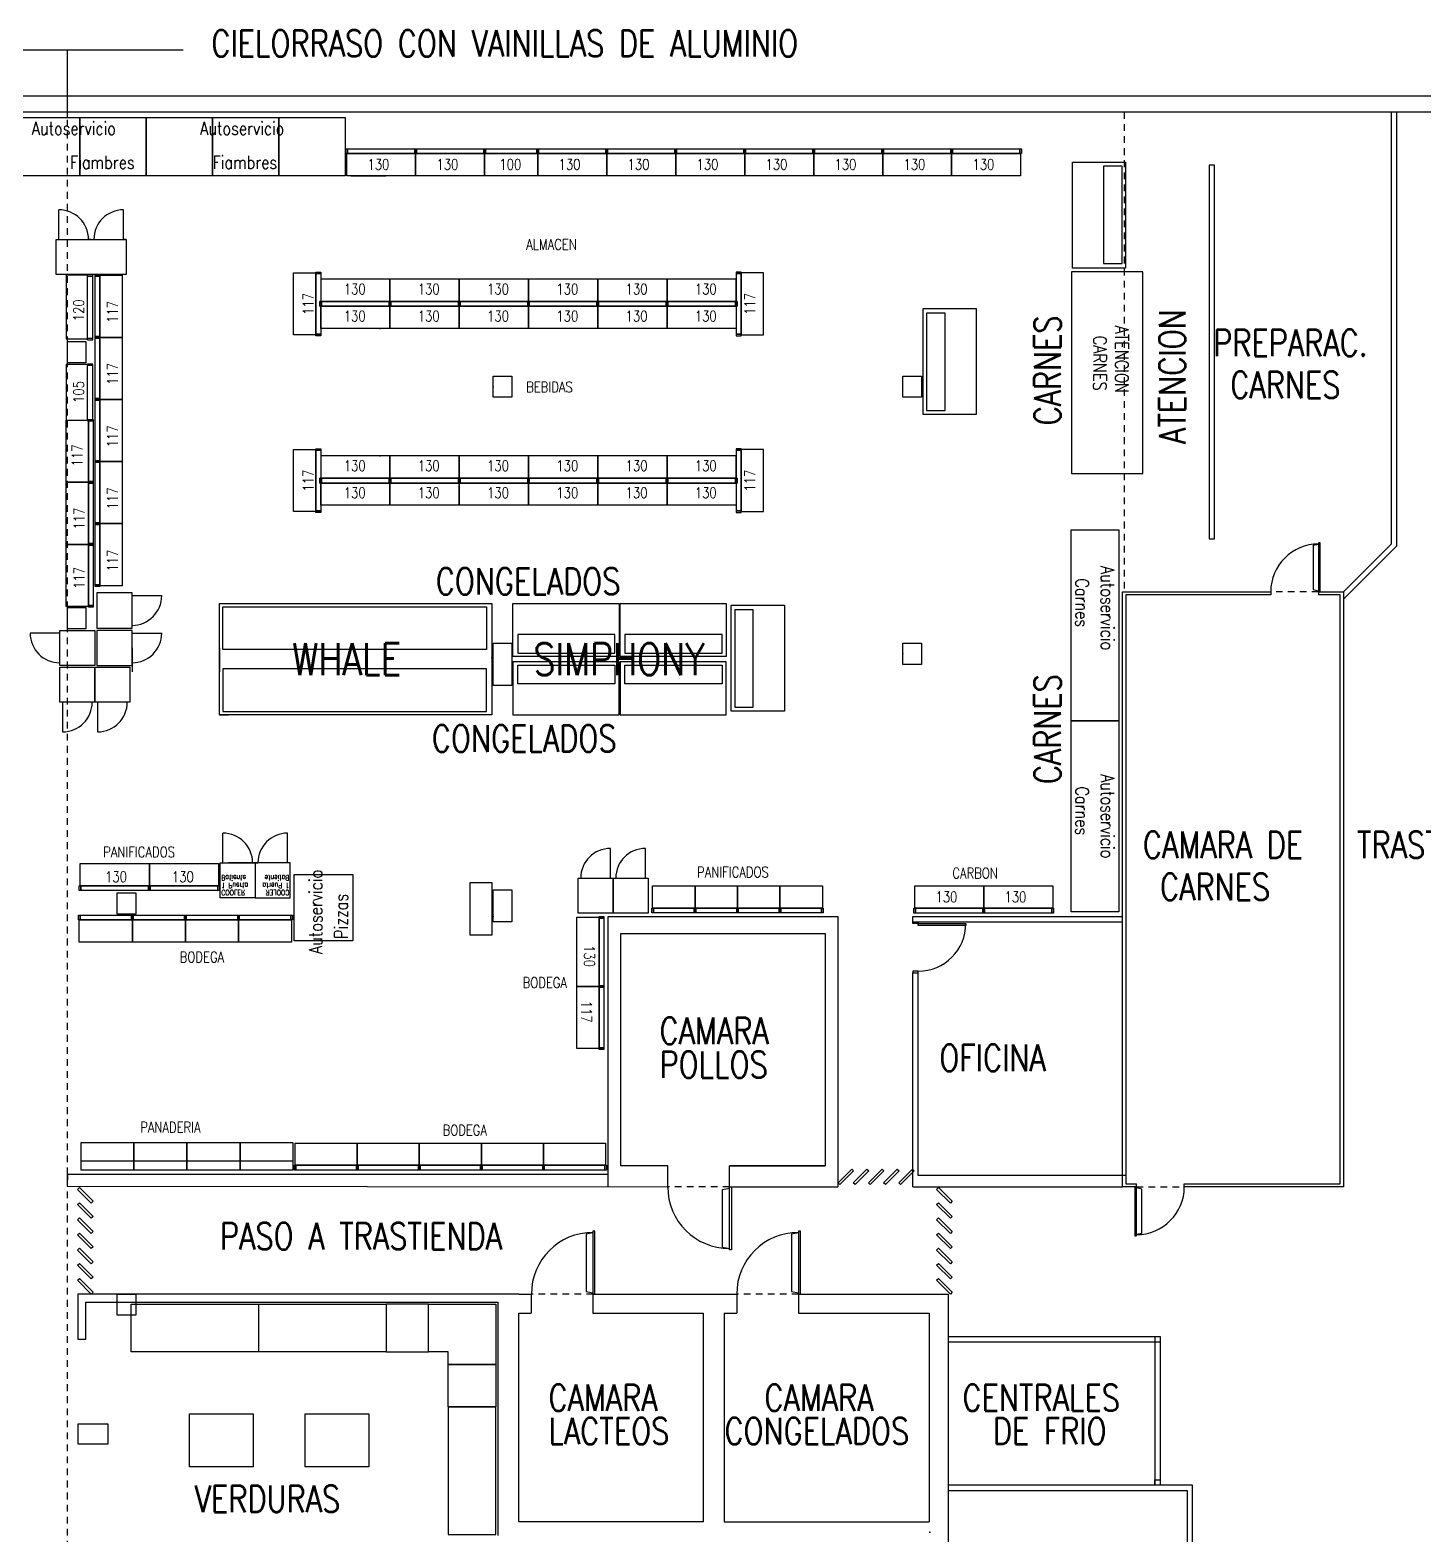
# Model space of a CAD drawing. Header units: millimetres. Extents: x -434 to 213, y 66 to 172.
# Drawn here: x 156.28 to 182.54, y 143.76 to 172.12 of the extents above; entities that cross this region are included whole.
import ezdxf

# ---------------------------------------------------------------- set-up
doc = ezdxf.new("R2010")
doc.units = ezdxf.units.MM
doc.linetypes.add('HIDDEN', pattern=[9.525, 6.35, -3.175])
doc.linetypes.add('HIDDEN2', pattern=[0.1875, 0.125, -0.0625])
doc.layers.add('0_CAMARAS', color=4, linetype='Continuous')
doc.layers.add('E_EXHIBIDORAS', color=1, linetype='Continuous')
doc.styles.add('COTAS', font='ROMANS.shx', dxfattribs={"width": 0.8})
doc.styles.add('ROMANS', font='ROMANS.SHX', dxfattribs={"width": 0.8, "height": 0.2})
doc.styles.add('ROMANS20', font='romans.shx', dxfattribs={"width": 0.9, "height": 2})

msp = doc.modelspace()

# ---------------------------------------------------------------- linework, layer by layer
at = {"color": 8}
for p, q in [((153.049, 171.754), (159.162, 171.754)), ((156.981, 170.477), (156.981, 171.754)), ((191.089, 170.877), (140.669, 170.877)), ((190.789, 170.577), (140.969, 170.577)), ((155.965, 170.477), (157.215, 170.477)), ((157.215, 170.477), (157.215, 169.377)), ((157.215, 170.477), (158.465, 170.477)), ((157.215, 169.377), (157.215, 170.477)), ((158.465, 170.477), (158.465, 169.377)), ((158.465, 170.477), (159.715, 170.477)), ((158.465, 169.377), (158.465, 170.477)), ((159.715, 170.477), (159.715, 169.377)), ((159.715, 170.477), (160.965, 170.477)), ((159.715, 169.377), (159.715, 170.477)), ((160.965, 170.477), (160.965, 169.377)), ((160.965, 170.477), (162.215, 170.477)), ((160.965, 169.377), (160.965, 170.477)), ((162.215, 170.477), (162.215, 169.377)), ((181.924, 170.577), (181.924, 162.437)), ((182.024, 170.577), (182.024, 162.395)), ((175.92, 167.635), (175.92, 169.635)), ((175.92, 169.635), (176.92, 169.635)), ((176.92, 169.635), (176.92, 167.635)), ((157.215, 169.377), (155.965, 169.377)), ((158.465, 169.377), (157.215, 169.377)), ((159.715, 169.377), (158.465, 169.377)), ((160.965, 169.377), (159.715, 169.377)), ((162.215, 169.377), (160.965, 169.377)), ((162.321, 169.377), (162.983, 169.377)), ((176.855, 169.558), (176.507, 169.558)), ((176.507, 169.558), (176.507, 167.725)), ((176.855, 167.725), (176.855, 169.558)), ((178.594, 169.577), (178.494, 169.577)), ((178.494, 169.577), (178.494, 162.537)), ((178.594, 162.537), (178.594, 169.577)), ((156.819, 168.177), (156.819, 168.737)), ((158.039, 168.177), (158.039, 168.737)), ((156.769, 168.177), (158.089, 168.177)), ((156.769, 167.517), (156.769, 168.177)), ((156.769, 168.177), (156.819, 168.177)), ((157.429, 168.177), (157.379, 168.177)), ((157.429, 168.177), (157.479, 168.177)), ((158.089, 168.177), (158.039, 168.177)), ((158.089, 168.177), (158.089, 167.517)), ((176.92, 167.635), (175.92, 167.635)), ((176.507, 167.725), (176.855, 167.725)), ((158.089, 167.517), (156.769, 167.517)), ((157.359, 167.502), (156.959, 167.502)), ((156.959, 167.502), (156.959, 166.302)), ((157.359, 167.517), (157.459, 167.517)), ((157.359, 166.287), (157.359, 167.502)), ((157.359, 167.487), (157.459, 167.487)), ((157.459, 166.287), (157.459, 167.502)), ((163.059, 167.427), (162.983, 167.427)), ((177.247, 167.566), (175.9, 167.566)), ((175.9, 167.566), (175.9, 163.766)), ((177.247, 163.766), (177.247, 167.566)), ((173.106, 164.879), (173.106, 166.879)), ((173.106, 166.879), (174.106, 166.879)), ((173.17, 166.788), (173.17, 164.955)), ((173.518, 166.788), (173.17, 166.788)), ((173.518, 164.955), (173.518, 166.788)), ((174.106, 166.879), (174.106, 164.879)), ((162.878, 166.492), (162.859, 166.492)), ((156.959, 166.302), (157.359, 166.302)), ((156.981, 166.252), (157.331, 166.252)), ((156.981, 165.852), (156.981, 166.252)), ((157.331, 166.252), (157.331, 165.852)), ((157.359, 166.317), (157.459, 166.317)), ((157.359, 166.287), (157.459, 166.287)), ((157.359, 165.821), (156.959, 165.821)), ((156.959, 165.821), (156.959, 164.771)), ((157.331, 165.852), (156.981, 165.852)), ((157.359, 165.836), (157.459, 165.836)), ((157.359, 164.756), (157.359, 165.821)), ((157.359, 165.806), (157.459, 165.806)), ((157.459, 164.756), (157.459, 165.821)), ((165.005, 165.602), (165.355, 165.602)), ((165.005, 165.202), (165.005, 165.602)), ((165.355, 165.602), (165.355, 165.202)), ((172.724, 165.602), (173.074, 165.602)), ((172.724, 165.202), (172.724, 165.602)), ((173.074, 165.602), (173.074, 165.202)), ((165.355, 165.202), (165.005, 165.202)), ((173.074, 165.202), (172.724, 165.202)), ((156.959, 164.959), (156.959, 164.687)), ((174.106, 164.879), (173.106, 164.879)), ((173.17, 164.955), (173.518, 164.955)), ((156.959, 164.771), (157.359, 164.771)), ((157.359, 164.786), (157.459, 164.786)), ((157.359, 164.756), (157.459, 164.756)), ((162.878, 164.092), (162.859, 164.092)), ((175.9, 163.766), (177.247, 163.766)), ((162.859, 163.167), (162.833, 163.167)), ((175.894, 162.707), (176.794, 162.707)), ((175.894, 159.107), (175.894, 162.707)), ((176.794, 162.707), (176.794, 159.107)), ((178.494, 162.537), (178.594, 162.537)), ((180.455, 162.417), (180.555, 162.437)), ((180.455, 162.417), (180.455, 161.577)), ((181.924, 162.437), (181.024, 161.537)), ((182.024, 162.395), (181.024, 161.395)), ((158.198, 161.464), (158.758, 161.464)), ((176.864, 150.32), (176.864, 161.537)), ((176.864, 161.537), (179.655, 161.537)), ((179.655, 161.477), (176.924, 161.477)), ((176.924, 161.477), (176.924, 150.38)), ((179.655, 161.537), (179.655, 161.477)), ((180.455, 161.577), (180.555, 161.557)), ((180.555, 161.537), (181.024, 161.537)), ((180.555, 161.537), (180.555, 161.477)), ((180.964, 161.477), (180.555, 161.477)), ((180.964, 150.38), (180.964, 161.477)), ((181.024, 161.537), (181.024, 150.32)), ((156.981, 161.238), (157.331, 161.238)), ((156.981, 160.838), (156.981, 161.238)), ((157.331, 161.238), (157.331, 160.838)), ((159.848, 161.317), (164.978, 161.317)), ((159.848, 159.217), (159.848, 161.317)), ((159.848, 161.317), (164.978, 161.317)), ((159.848, 159.217), (159.848, 161.317)), ((159.909, 161.255), (164.875, 161.255)), ((159.909, 160.449), (159.909, 161.255)), ((164.875, 161.255), (164.875, 160.449)), ((164.978, 161.317), (164.978, 159.217)), ((164.978, 161.317), (164.978, 159.217)), ((165.375, 161.317), (167.375, 161.317)), ((165.375, 160.317), (165.375, 161.317)), ((167.375, 161.317), (167.375, 160.317)), ((167.397, 161.317), (169.397, 161.317)), ((167.397, 160.317), (167.397, 161.317)), ((169.397, 161.317), (169.397, 160.317)), ((169.491, 159.284), (169.491, 161.284)), ((169.491, 161.284), (170.491, 161.284)), ((169.555, 161.194), (169.555, 159.361)), ((169.903, 161.194), (169.555, 161.194)), ((169.903, 159.361), (169.903, 161.194)), ((170.491, 161.284), (170.491, 159.284)), ((157.331, 160.838), (156.981, 160.838)), ((156.839, 160.758), (156.279, 160.758)), ((158.198, 160.758), (158.758, 160.758)), ((165.005, 160.568), (165.355, 160.568)), ((165.005, 159.768), (165.005, 160.568)), ((165.355, 160.568), (165.355, 159.768)), ((167.298, 160.73), (165.466, 160.73)), ((165.466, 160.73), (165.466, 160.381)), ((167.298, 160.381), (167.298, 160.73)), ((169.32, 160.73), (167.487, 160.73)), ((167.487, 160.73), (167.487, 160.381)), ((169.32, 160.381), (169.32, 160.73)), ((172.724, 160.568), (173.074, 160.568)), ((172.724, 160.168), (172.724, 160.568)), ((173.074, 160.568), (173.074, 160.168)), ((158.198, 160.478), (158.198, 160.027)), ((159.848, 160.478), (159.848, 160.027)), ((164.875, 160.449), (159.909, 160.449)), ((167.375, 160.317), (165.375, 160.317)), ((165.466, 160.381), (167.298, 160.381)), ((169.397, 160.317), (167.397, 160.317)), ((167.487, 160.381), (169.32, 160.381)), ((164.875, 160.085), (159.909, 160.085)), ((159.909, 160.085), (159.909, 159.279)), ((164.875, 159.279), (164.875, 160.085)), ((167.375, 160.217), (165.375, 160.217)), ((165.375, 160.217), (165.375, 159.217)), ((165.466, 160.152), (167.298, 160.152)), ((165.466, 159.804), (165.466, 160.152)), ((167.298, 160.152), (167.298, 159.804)), ((167.375, 159.217), (167.375, 160.217)), ((169.397, 160.217), (167.397, 160.217)), ((167.397, 160.217), (167.397, 159.217)), ((167.487, 160.152), (169.32, 160.152)), ((167.487, 159.804), (167.487, 160.152)), ((169.32, 160.152), (169.32, 159.804)), ((169.397, 159.217), (169.397, 160.217)), ((173.074, 160.168), (172.724, 160.168)), ((165.355, 159.768), (165.005, 159.768)), ((167.298, 159.804), (165.466, 159.804)), ((169.32, 159.804), (167.487, 159.804)), ((156.889, 159.457), (156.889, 158.897)), ((157.549, 159.457), (157.549, 158.897)), ((164.978, 159.217), (159.848, 159.217)), ((159.848, 159.217), (160.019, 159.217)), ((164.978, 159.217), (159.848, 159.217)), ((159.909, 159.279), (164.875, 159.279)), ((165.375, 159.217), (167.375, 159.217)), ((167.397, 159.217), (169.397, 159.217)), ((170.491, 159.284), (169.491, 159.284)), ((169.555, 159.361), (169.903, 159.361)), ((176.794, 159.107), (175.894, 159.107)), ((175.894, 159.107), (176.794, 159.107)), ((175.894, 155.507), (175.894, 159.107)), ((176.794, 159.107), (176.794, 155.507)), ((159.911, 156.427), (159.911, 156.987)), ((161.131, 156.427), (161.131, 156.987)), ((167.213, 156.14), (167.213, 156.7)), ((167.873, 156.14), (167.873, 156.7)), ((159.861, 156.427), (159.911, 156.427)), ((161.156, 156.427), (160.019, 156.427)), ((160.521, 156.427), (160.471, 156.427)), ((160.521, 156.427), (160.571, 156.427)), ((161.181, 156.427), (161.131, 156.427)), ((161.256, 154.957), (161.256, 156.207)), ((161.256, 156.207), (162.356, 156.207)), ((162.356, 156.207), (162.356, 154.957)), ((164.573, 156.059), (164.981, 156.059)), ((164.573, 155.067), (164.573, 156.059)), ((164.981, 156.059), (164.981, 155.067)), ((157.919, 155.861), (158.269, 155.861)), ((157.919, 155.461), (157.919, 155.861)), ((158.269, 155.861), (158.269, 155.461)), ((165.005, 155.918), (165.355, 155.918)), ((165.005, 155.318), (165.005, 155.918)), ((165.355, 155.918), (165.355, 155.318)), ((158.269, 155.461), (157.919, 155.461)), ((176.794, 155.507), (175.894, 155.507)), ((165.355, 155.318), (165.005, 155.318)), ((167.169, 150.32), (167.169, 155.416)), ((167.169, 155.416), (171.501, 155.416)), ((171.501, 155.416), (171.501, 150.32)), ((172.911, 155.416), (176.864, 155.416)), ((172.911, 155.316), (172.911, 155.416)), ((172.911, 155.316), (176.864, 155.316)), ((162.356, 154.957), (161.256, 154.957)), ((164.981, 155.067), (164.573, 155.067)), ((167.409, 150.72), (167.409, 155.096)), ((167.409, 155.096), (171.261, 155.096)), ((171.261, 155.096), (171.261, 150.72)), ((172.911, 150.32), (172.911, 154.356)), ((172.911, 154.356), (173.011, 154.356)), ((173.011, 150.532), (173.011, 154.356)), ((158.233, 151.15), (157.233, 151.15)), ((157.233, 151.15), (157.233, 150.64)), ((158.233, 150.64), (158.233, 151.15)), ((159.233, 151.15), (158.233, 151.15)), ((158.233, 151.15), (158.233, 150.64)), ((159.233, 150.64), (159.233, 151.15)), ((160.233, 151.15), (159.233, 151.15)), ((159.233, 151.15), (159.233, 150.64)), ((160.233, 150.64), (160.233, 151.15)), ((161.233, 151.15), (160.233, 151.15)), ((160.233, 151.15), (160.233, 150.64)), ((161.233, 150.64), (161.233, 151.15)), ((156.981, 150.44), (156.981, 150.637)), ((157.233, 150.811), (158.233, 150.811)), ((157.233, 150.64), (158.233, 150.64)), ((158.233, 150.811), (159.233, 150.811)), ((158.233, 150.64), (159.233, 150.64)), ((159.233, 150.811), (160.233, 150.811)), ((159.233, 150.64), (160.233, 150.64)), ((160.233, 150.64), (161.233, 150.64)), ((160.243, 150.811), (161.243, 150.811)), ((168.293, 150.72), (167.409, 150.72)), ((168.293, 150.31), (168.293, 150.72)), ((171.261, 150.72), (169.454, 150.72)), ((169.454, 150.72), (171.261, 150.72)), ((169.454, 150.31), (169.454, 150.72)), ((171.504, 150.398), (171.762, 150.656)), ((171.796, 150.621), (171.538, 150.363)), ((171.762, 150.656), (171.796, 150.621)), ((171.789, 150.398), (172.047, 150.656)), ((172.082, 150.621), (171.824, 150.363)), ((172.047, 150.656), (172.082, 150.621)), ((172.074, 150.398), (172.333, 150.656)), ((172.367, 150.621), (172.109, 150.363)), ((172.333, 150.656), (172.367, 150.621)), ((172.36, 150.398), (172.618, 150.656)), ((172.653, 150.621), (172.394, 150.363)), ((172.618, 150.656), (172.653, 150.621)), ((172.645, 150.398), (172.904, 150.656)), ((172.938, 150.621), (172.68, 150.363)), ((172.904, 150.656), (172.938, 150.621)), ((156.981, 150.56), (156.979, 150.336)), ((156.979, 150.336), (168.293, 150.32)), ((156.981, 150.56), (167.169, 150.56)), ((171.538, 150.363), (171.504, 150.398)), ((171.824, 150.363), (171.789, 150.398)), ((172.109, 150.363), (172.074, 150.398)), ((172.394, 150.363), (172.36, 150.398)), ((172.68, 150.363), (172.645, 150.398)), ((176.911, 150.532), (173.011, 150.532)), ((176.924, 150.38), (177.125, 150.38)), ((177.125, 150.32), (177.125, 150.38)), ((178.027, 150.38), (180.964, 150.38)), ((178.027, 150.32), (178.027, 150.38)), ((157.171, 150.272), (157.206, 150.306)), ((157.43, 150.013), (157.171, 150.272)), ((157.206, 150.306), (157.464, 150.048)), ((157.464, 150.048), (157.43, 150.013)), ((169.325, 150.268), (169.454, 150.294)), ((169.325, 149.184), (169.325, 150.268)), ((169.454, 150.32), (171.501, 150.32)), ((172.911, 150.32), (176.864, 150.32)), ((173.36, 150.272), (173.394, 150.306)), ((173.618, 150.013), (173.36, 150.272)), ((173.394, 150.306), (173.653, 150.048)), ((173.653, 150.048), (173.618, 150.013)), ((177.127, 150.32), (176.864, 150.32)), ((177.227, 150.28), (177.127, 150.3)), ((177.227, 149.44), (177.227, 150.28)), ((181.024, 150.32), (178.027, 150.32)), ((157.171, 149.986), (157.206, 150.021)), ((157.43, 149.728), (157.171, 149.986)), ((157.206, 150.021), (157.464, 149.763)), ((157.464, 149.763), (157.43, 149.728)), ((173.36, 149.986), (173.394, 150.021)), ((173.618, 149.728), (173.36, 149.986)), ((173.394, 150.021), (173.653, 149.763)), ((173.653, 149.763), (173.618, 149.728)), ((157.171, 149.701), (157.206, 149.735)), ((157.43, 149.443), (157.171, 149.701)), ((157.206, 149.735), (157.464, 149.477)), ((157.464, 149.477), (157.43, 149.443)), ((173.36, 149.701), (173.394, 149.735)), ((173.618, 149.443), (173.36, 149.701)), ((173.394, 149.735), (173.653, 149.477)), ((173.653, 149.477), (173.618, 149.443)), ((157.171, 149.415), (157.206, 149.45)), ((157.43, 149.157), (157.171, 149.415)), ((157.206, 149.45), (157.464, 149.192)), ((157.464, 149.192), (157.43, 149.157)), ((166.754, 149.435), (166.884, 149.461)), ((166.754, 149.435), (166.754, 148.351)), ((170.624, 149.435), (170.754, 149.461)), ((170.624, 149.435), (170.624, 148.351)), ((173.36, 149.415), (173.394, 149.45)), ((173.618, 149.157), (173.36, 149.415)), ((173.394, 149.45), (173.653, 149.192)), ((173.653, 149.192), (173.618, 149.157)), ((177.227, 149.44), (177.127, 149.42)), ((157.171, 149.13), (157.206, 149.165)), ((157.43, 148.872), (157.171, 149.13)), ((157.206, 149.165), (157.464, 148.906)), ((157.464, 148.906), (157.43, 148.872)), ((169.325, 149.184), (169.454, 149.158)), ((173.36, 149.13), (173.394, 149.165)), ((173.618, 148.872), (173.36, 149.13)), ((173.394, 149.165), (173.653, 148.906)), ((173.653, 148.906), (173.618, 148.872)), ((157.171, 148.845), (157.206, 148.879)), ((157.43, 148.586), (157.171, 148.845)), ((157.206, 148.879), (157.464, 148.621)), ((157.464, 148.621), (157.43, 148.586)), ((173.36, 148.845), (173.394, 148.879)), ((173.618, 148.586), (173.36, 148.845)), ((173.394, 148.879), (173.653, 148.621)), ((173.653, 148.621), (173.618, 148.586)), ((157.171, 148.559), (157.206, 148.594)), ((157.43, 148.301), (157.171, 148.559)), ((157.206, 148.594), (157.464, 148.335)), ((166.754, 148.351), (166.884, 148.325)), ((170.624, 148.351), (170.754, 148.325)), ((173.36, 148.559), (173.394, 148.594)), ((173.618, 148.301), (173.36, 148.559)), ((173.394, 148.594), (173.653, 148.335)), ((165.489, 148.3), (157.179, 148.3)), ((157.179, 148.3), (157.179, 147.45)), ((157.329, 147.45), (157.329, 148.15)), ((157.329, 148.15), (165.089, 148.15)), ((157.464, 148.335), (157.43, 148.301)), ((157.919, 148.3), (158.269, 148.3)), ((157.919, 147.9), (157.919, 148.3)), ((158.183, 148.11), (160.583, 148.11)), ((158.183, 147.21), (158.183, 148.11)), ((158.269, 148.3), (158.269, 147.9)), ((160.583, 148.11), (160.583, 147.21)), ((160.587, 148.11), (162.987, 148.11)), ((160.587, 147.21), (160.587, 148.11)), ((163.783, 148.11), (162.987, 148.11)), ((162.987, 148.11), (162.987, 147.21)), ((162.987, 148.11), (162.987, 147.21)), ((163.783, 147.21), (163.783, 148.11)), ((163.783, 147.21), (163.783, 148.11)), ((163.783, 148.11), (165.053, 148.11)), ((165.053, 148.11), (165.053, 146.97)), ((165.089, 148.15), (165.089, 143.752)), ((165.489, 148.3), (165.722, 148.3)), ((165.722, 148.3), (165.722, 147.94)), ((166.884, 148.3), (169.592, 148.3)), ((166.884, 148.3), (166.884, 147.94)), ((169.592, 148.3), (169.592, 147.94)), ((170.754, 148.3), (173.579, 148.3)), ((170.754, 148.3), (170.754, 147.94)), ((173.579, 148.3), (173.579, 136.25)), ((173.653, 148.335), (173.618, 148.301)), ((158.269, 147.9), (157.919, 147.9)), ((165.489, 144.01), (165.489, 147.94)), ((165.489, 147.94), (165.722, 147.94)), ((166.884, 147.94), (168.959, 147.94)), ((168.959, 147.94), (168.959, 144.01)), ((169.359, 147.94), (169.359, 144.01)), ((169.359, 147.94), (169.592, 147.94)), ((170.754, 147.94), (173.219, 147.94)), ((173.219, 147.94), (173.219, 144.01)), ((173.579, 147.502), (177.571, 147.502)), ((177.471, 147.502), (177.471, 144.7)), ((177.571, 147.502), (177.571, 144.7)), ((157.179, 147.45), (157.329, 147.45)), ((160.583, 147.21), (158.183, 147.21)), ((162.987, 147.21), (160.587, 147.21)), ((162.987, 147.21), (163.783, 147.21)), ((164.153, 147.21), (163.783, 147.21)), ((164.153, 146.97), (164.153, 147.21)), ((173.579, 147.402), (177.571, 147.402)), ((165.053, 146.97), (164.153, 146.97)), ((164.153, 146.174), (164.153, 146.97)), ((164.153, 146.97), (165.053, 146.97)), ((165.053, 146.97), (165.053, 146.174)), ((165.053, 146.174), (164.153, 146.174)), ((165.053, 146.17), (164.153, 146.17)), ((164.153, 146.17), (164.153, 143.77)), ((165.053, 143.77), (165.053, 146.17)), ((157.749, 145.85), (157.179, 145.85)), ((157.179, 145.85), (157.179, 145.48)), ((157.749, 145.48), (157.749, 145.85)), ((159.282, 146.045), (160.482, 146.045)), ((159.282, 145.045), (159.282, 146.045)), ((160.482, 146.045), (160.482, 145.045)), ((161.463, 146.045), (162.663, 146.045)), ((161.463, 145.045), (161.463, 146.045)), ((162.663, 146.045), (162.663, 145.045)), ((157.179, 145.48), (157.749, 145.48)), ((160.482, 145.045), (159.282, 145.045)), ((162.663, 145.045), (161.463, 145.045)), ((168.959, 144.01), (165.489, 144.01)), ((169.359, 144.01), (173.219, 144.01)), ((164.153, 143.77), (165.053, 143.77))]:
    msp.add_line(p, q, dxfattribs=at)
at = {"color": 8, "linetype": 'HIDDEN', "ltscale": 0.02}
for p, q in [((156.981, 139.89), (156.981, 170.622)), ((176.894, 170.577), (176.894, 161.537))]:
    msp.add_line(p, q, dxfattribs=at)
at = {"color": 8, "linetype": 'HIDDEN2'}
for p, q in [((180.555, 161.537), (179.655, 161.537)), ((169.454, 150.32), (168.293, 150.32)), ((177.127, 150.32), (178.027, 150.32)), ((166.884, 148.3), (165.722, 148.3)), ((170.754, 148.3), (169.592, 148.3))]:
    msp.add_line(p, q, dxfattribs=at)
at = {"color": 8}
for points in [[(162.228, 169.887), (162.258, 169.887), (162.258, 169.797), (162.228, 169.797)], [(162.243, 169.797), (163.543, 169.797), (163.543, 169.377), (162.243, 169.377)], [(162.258, 169.887), (163.528, 169.887), (163.528, 169.797), (162.258, 169.797)], [(163.528, 169.887), (163.558, 169.887), (163.558, 169.797), (163.528, 169.797)], [(163.528, 169.887), (163.558, 169.887), (163.558, 169.797), (163.528, 169.797)], [(163.543, 169.797), (164.843, 169.797), (164.843, 169.377), (163.543, 169.377)], [(163.558, 169.887), (164.828, 169.887), (164.828, 169.797), (163.558, 169.797)], [(164.828, 169.887), (164.858, 169.887), (164.858, 169.797), (164.828, 169.797)], [(164.828, 169.887), (164.858, 169.887), (164.858, 169.797), (164.828, 169.797)], [(164.843, 169.797), (165.843, 169.797), (165.843, 169.377), (164.843, 169.377)], [(164.858, 169.887), (165.828, 169.887), (165.828, 169.797), (164.858, 169.797)], [(165.828, 169.887), (165.858, 169.887), (165.858, 169.797), (165.828, 169.797)], [(165.828, 169.887), (165.858, 169.887), (165.858, 169.797), (165.828, 169.797)], [(165.843, 169.797), (167.143, 169.797), (167.143, 169.377), (165.843, 169.377)], [(165.858, 169.887), (167.128, 169.887), (167.128, 169.797), (165.858, 169.797)], [(167.128, 169.887), (167.158, 169.887), (167.158, 169.797), (167.128, 169.797)], [(167.128, 169.887), (167.158, 169.887), (167.158, 169.797), (167.128, 169.797)], [(167.143, 169.797), (168.443, 169.797), (168.443, 169.377), (167.143, 169.377)], [(167.158, 169.887), (168.428, 169.887), (168.428, 169.797), (167.158, 169.797)], [(168.428, 169.887), (168.458, 169.887), (168.458, 169.797), (168.428, 169.797)], [(168.428, 169.887), (168.458, 169.887), (168.458, 169.797), (168.428, 169.797)], [(168.443, 169.797), (169.743, 169.797), (169.743, 169.377), (168.443, 169.377)], [(168.458, 169.887), (169.728, 169.887), (169.728, 169.797), (168.458, 169.797)], [(169.728, 169.887), (169.758, 169.887), (169.758, 169.797), (169.728, 169.797)], [(169.728, 169.887), (169.758, 169.887), (169.758, 169.797), (169.728, 169.797)], [(169.743, 169.797), (171.043, 169.797), (171.043, 169.377), (169.743, 169.377)], [(169.758, 169.887), (171.028, 169.887), (171.028, 169.797), (169.758, 169.797)], [(171.028, 169.887), (171.058, 169.887), (171.058, 169.797), (171.028, 169.797)], [(171.028, 169.887), (171.058, 169.887), (171.058, 169.797), (171.028, 169.797)], [(171.043, 169.797), (172.343, 169.797), (172.343, 169.377), (171.043, 169.377)], [(171.058, 169.887), (172.328, 169.887), (172.328, 169.797), (171.058, 169.797)], [(172.328, 169.887), (172.358, 169.887), (172.358, 169.797), (172.328, 169.797)], [(172.328, 169.887), (172.358, 169.887), (172.358, 169.797), (172.328, 169.797)], [(172.343, 169.797), (173.643, 169.797), (173.643, 169.377), (172.343, 169.377)], [(172.358, 169.887), (173.628, 169.887), (173.628, 169.797), (172.358, 169.797)], [(173.628, 169.887), (173.658, 169.887), (173.658, 169.797), (173.628, 169.797)], [(173.628, 169.887), (173.658, 169.887), (173.658, 169.797), (173.628, 169.797)], [(173.643, 169.797), (174.943, 169.797), (174.943, 169.377), (173.643, 169.377)], [(173.658, 169.887), (174.928, 169.887), (174.928, 169.797), (173.658, 169.797)], [(174.928, 169.887), (174.958, 169.887), (174.958, 169.797), (174.928, 169.797)], [(157.502, 167.487), (157.502, 167.517), (157.592, 167.517), (157.592, 167.487)], [(157.502, 166.347), (157.502, 167.487), (157.592, 167.487), (157.592, 166.347)], [(157.592, 166.332), (157.592, 167.502), (158.012, 167.502), (158.012, 166.332)], [(161.664, 167.548), (161.664, 166.378), (161.244, 166.378), (161.244, 167.548)], [(161.754, 167.563), (161.754, 167.533), (161.664, 167.533), (161.664, 167.563)], [(161.754, 167.533), (161.754, 166.393), (161.664, 166.393), (161.664, 167.533)], [(161.754, 167.007), (163.059, 167.007), (163.059, 167.427), (161.754, 167.427)], [(163.059, 167.007), (164.364, 167.007), (164.364, 167.427), (163.059, 167.427)], [(164.364, 167.007), (165.669, 167.007), (165.669, 167.427), (164.364, 167.427)], [(165.669, 167.007), (166.974, 167.007), (166.974, 167.427), (165.669, 167.427)], [(166.974, 167.007), (168.279, 167.007), (168.279, 167.427), (166.974, 167.427)], [(168.279, 167.007), (169.584, 167.007), (169.584, 167.427), (168.279, 167.427)], [(169.585, 167.563), (169.585, 167.533), (169.675, 167.533), (169.675, 167.563)], [(169.585, 167.533), (169.585, 166.393), (169.675, 166.393), (169.675, 167.533)], [(169.675, 167.548), (169.675, 166.378), (170.095, 166.378), (170.095, 167.548)], [(161.739, 166.917), (161.769, 166.917), (161.769, 167.007), (161.739, 167.007)], [(161.739, 167.007), (161.769, 167.007), (161.769, 166.917), (161.739, 166.917)], [(161.754, 166.917), (163.059, 166.917), (163.059, 166.497), (161.754, 166.497)], [(161.769, 166.917), (163.044, 166.917), (163.044, 167.007), (161.769, 167.007)], [(161.769, 167.007), (163.044, 167.007), (163.044, 166.917), (161.769, 166.917)], [(163.044, 166.917), (163.074, 166.917), (163.074, 167.007), (163.044, 167.007)], [(163.044, 167.007), (163.074, 167.007), (163.074, 166.917), (163.044, 166.917)], [(163.044, 166.917), (163.074, 166.917), (163.074, 167.007), (163.044, 167.007)], [(163.044, 167.007), (163.074, 167.007), (163.074, 166.917), (163.044, 166.917)], [(163.059, 166.917), (164.364, 166.917), (164.364, 166.497), (163.059, 166.497)], [(163.074, 166.917), (164.349, 166.917), (164.349, 167.007), (163.074, 167.007)], [(163.074, 167.007), (164.349, 167.007), (164.349, 166.917), (163.074, 166.917)], [(164.349, 166.917), (164.379, 166.917), (164.379, 167.007), (164.349, 167.007)], [(164.349, 167.007), (164.379, 167.007), (164.379, 166.917), (164.349, 166.917)], [(164.349, 166.917), (164.379, 166.917), (164.379, 167.007), (164.349, 167.007)], [(164.349, 167.007), (164.379, 167.007), (164.379, 166.917), (164.349, 166.917)], [(164.364, 166.917), (165.669, 166.917), (165.669, 166.497), (164.364, 166.497)], [(164.379, 166.917), (165.654, 166.917), (165.654, 167.007), (164.379, 167.007)], [(164.379, 167.007), (165.654, 167.007), (165.654, 166.917), (164.379, 166.917)], [(165.654, 166.917), (165.684, 166.917), (165.684, 167.007), (165.654, 167.007)], [(165.654, 167.007), (165.684, 167.007), (165.684, 166.917), (165.654, 166.917)], [(165.654, 166.917), (165.684, 166.917), (165.684, 167.007), (165.654, 167.007)], [(165.654, 167.007), (165.684, 167.007), (165.684, 166.917), (165.654, 166.917)], [(165.669, 166.917), (166.974, 166.917), (166.974, 166.497), (165.669, 166.497)], [(165.684, 166.917), (166.959, 166.917), (166.959, 167.007), (165.684, 167.007)], [(165.684, 167.007), (166.959, 167.007), (166.959, 166.917), (165.684, 166.917)], [(166.959, 166.917), (166.989, 166.917), (166.989, 167.007), (166.959, 167.007)], [(166.959, 167.007), (166.989, 167.007), (166.989, 166.917), (166.959, 166.917)], [(166.959, 166.917), (166.989, 166.917), (166.989, 167.007), (166.959, 167.007)], [(166.959, 167.007), (166.989, 167.007), (166.989, 166.917), (166.959, 166.917)], [(166.974, 166.917), (168.279, 166.917), (168.279, 166.497), (166.974, 166.497)], [(166.989, 166.917), (168.264, 166.917), (168.264, 167.007), (166.989, 167.007)], [(166.989, 167.007), (168.264, 167.007), (168.264, 166.917), (166.989, 166.917)], [(168.264, 166.917), (168.294, 166.917), (168.294, 167.007), (168.264, 167.007)], [(168.264, 167.007), (168.294, 167.007), (168.294, 166.917), (168.264, 166.917)], [(168.264, 166.917), (168.294, 166.917), (168.294, 167.007), (168.264, 167.007)], [(168.264, 167.007), (168.294, 167.007), (168.294, 166.917), (168.264, 166.917)], [(168.279, 166.917), (169.584, 166.917), (169.584, 166.497), (168.279, 166.497)], [(168.294, 166.917), (169.569, 166.917), (169.569, 167.007), (168.294, 167.007)], [(168.294, 167.007), (169.569, 167.007), (169.569, 166.917), (168.294, 166.917)], [(169.569, 166.917), (169.599, 166.917), (169.599, 167.007), (169.569, 167.007)], [(169.569, 167.007), (169.599, 167.007), (169.599, 166.917), (169.569, 166.917)], [(157.502, 166.317), (157.502, 166.347), (157.592, 166.347), (157.592, 166.317)], [(157.502, 166.317), (157.502, 166.347), (157.592, 166.347), (157.592, 166.317)], [(157.502, 165.177), (157.502, 166.317), (157.592, 166.317), (157.592, 165.177)], [(157.592, 165.162), (157.592, 166.332), (158.012, 166.332), (158.012, 165.162)], [(161.754, 166.393), (161.754, 166.363), (161.664, 166.363), (161.664, 166.393)], [(169.585, 166.393), (169.585, 166.363), (169.675, 166.363), (169.675, 166.393)], [(157.502, 165.147), (157.502, 165.177), (157.592, 165.177), (157.592, 165.147)], [(157.502, 165.147), (157.502, 165.177), (157.592, 165.177), (157.592, 165.147)], [(157.502, 164.007), (157.502, 165.147), (157.592, 165.147), (157.592, 164.007)], [(157.592, 163.992), (157.592, 165.162), (158.012, 165.162), (158.012, 163.992)], [(157.379, 164.771), (157.379, 163.601), (156.959, 163.601), (156.959, 164.771)], [(157.469, 164.786), (157.469, 164.756), (157.379, 164.756), (157.379, 164.786)], [(157.469, 164.756), (157.469, 163.616), (157.379, 163.616), (157.379, 164.756)], [(161.754, 164.233), (161.754, 164.203), (161.664, 164.203), (161.664, 164.233)], [(169.585, 164.233), (169.585, 164.203), (169.675, 164.203), (169.675, 164.233)], [(157.502, 163.977), (157.502, 164.007), (157.592, 164.007), (157.592, 163.977)], [(157.502, 163.977), (157.502, 164.007), (157.592, 164.007), (157.592, 163.977)], [(157.502, 162.837), (157.502, 163.977), (157.592, 163.977), (157.592, 162.837)], [(157.592, 162.822), (157.592, 163.992), (158.012, 163.992), (158.012, 162.822)], [(161.664, 164.218), (161.664, 163.048), (161.244, 163.048), (161.244, 164.218)], [(161.754, 164.203), (161.754, 163.063), (161.664, 163.063), (161.664, 164.203)], [(161.754, 163.677), (163.059, 163.677), (163.059, 164.097), (161.754, 164.097)], [(163.059, 163.677), (164.364, 163.677), (164.364, 164.097), (163.059, 164.097)], [(164.364, 163.677), (165.669, 163.677), (165.669, 164.097), (164.364, 164.097)], [(165.669, 163.677), (166.974, 163.677), (166.974, 164.097), (165.669, 164.097)], [(166.974, 163.677), (168.279, 163.677), (168.279, 164.097), (166.974, 164.097)], [(168.279, 163.677), (169.584, 163.677), (169.584, 164.097), (168.279, 164.097)], [(169.585, 164.203), (169.585, 163.063), (169.675, 163.063), (169.675, 164.203)], [(169.675, 164.218), (169.675, 163.048), (170.095, 163.048), (170.095, 164.218)], [(161.739, 163.587), (161.769, 163.587), (161.769, 163.677), (161.739, 163.677)], [(161.739, 163.677), (161.769, 163.677), (161.769, 163.587), (161.739, 163.587)], [(161.769, 163.587), (163.044, 163.587), (163.044, 163.677), (161.769, 163.677)], [(161.769, 163.677), (163.044, 163.677), (163.044, 163.587), (161.769, 163.587)], [(163.044, 163.587), (163.074, 163.587), (163.074, 163.677), (163.044, 163.677)], [(163.044, 163.677), (163.074, 163.677), (163.074, 163.587), (163.044, 163.587)], [(163.044, 163.587), (163.074, 163.587), (163.074, 163.677), (163.044, 163.677)], [(163.044, 163.677), (163.074, 163.677), (163.074, 163.587), (163.044, 163.587)], [(163.074, 163.587), (164.349, 163.587), (164.349, 163.677), (163.074, 163.677)], [(163.074, 163.677), (164.349, 163.677), (164.349, 163.587), (163.074, 163.587)], [(164.349, 163.587), (164.379, 163.587), (164.379, 163.677), (164.349, 163.677)], [(164.349, 163.677), (164.379, 163.677), (164.379, 163.587), (164.349, 163.587)], [(164.349, 163.587), (164.379, 163.587), (164.379, 163.677), (164.349, 163.677)], [(164.349, 163.677), (164.379, 163.677), (164.379, 163.587), (164.349, 163.587)], [(164.379, 163.587), (165.654, 163.587), (165.654, 163.677), (164.379, 163.677)], [(164.379, 163.677), (165.654, 163.677), (165.654, 163.587), (164.379, 163.587)], [(165.654, 163.587), (165.684, 163.587), (165.684, 163.677), (165.654, 163.677)], [(165.654, 163.677), (165.684, 163.677), (165.684, 163.587), (165.654, 163.587)], [(165.654, 163.587), (165.684, 163.587), (165.684, 163.677), (165.654, 163.677)], [(165.654, 163.677), (165.684, 163.677), (165.684, 163.587), (165.654, 163.587)], [(165.684, 163.587), (166.959, 163.587), (166.959, 163.677), (165.684, 163.677)], [(165.684, 163.677), (166.959, 163.677), (166.959, 163.587), (165.684, 163.587)], [(166.959, 163.587), (166.989, 163.587), (166.989, 163.677), (166.959, 163.677)], [(166.959, 163.677), (166.989, 163.677), (166.989, 163.587), (166.959, 163.587)], [(166.959, 163.587), (166.989, 163.587), (166.989, 163.677), (166.959, 163.677)], [(166.959, 163.677), (166.989, 163.677), (166.989, 163.587), (166.959, 163.587)], [(166.989, 163.587), (168.264, 163.587), (168.264, 163.677), (166.989, 163.677)], [(166.989, 163.677), (168.264, 163.677), (168.264, 163.587), (166.989, 163.587)], [(168.264, 163.587), (168.294, 163.587), (168.294, 163.677), (168.264, 163.677)], [(168.264, 163.677), (168.294, 163.677), (168.294, 163.587), (168.264, 163.587)], [(168.264, 163.587), (168.294, 163.587), (168.294, 163.677), (168.264, 163.677)], [(168.264, 163.677), (168.294, 163.677), (168.294, 163.587), (168.264, 163.587)], [(168.294, 163.587), (169.569, 163.587), (169.569, 163.677), (168.294, 163.677)], [(168.294, 163.677), (169.569, 163.677), (169.569, 163.587), (168.294, 163.587)], [(169.569, 163.587), (169.599, 163.587), (169.599, 163.677), (169.569, 163.677)], [(169.569, 163.677), (169.599, 163.677), (169.599, 163.587), (169.569, 163.587)], [(157.379, 163.601), (157.379, 162.431), (156.959, 162.431), (156.959, 163.601)], [(157.469, 163.616), (157.469, 163.586), (157.379, 163.586), (157.379, 163.616)], [(157.469, 163.616), (157.469, 163.586), (157.379, 163.586), (157.379, 163.616)], [(157.469, 163.586), (157.469, 162.446), (157.379, 162.446), (157.379, 163.586)], [(161.754, 163.587), (163.059, 163.587), (163.059, 163.167), (161.754, 163.167)], [(163.059, 163.587), (164.364, 163.587), (164.364, 163.167), (163.059, 163.167)], [(164.364, 163.587), (165.669, 163.587), (165.669, 163.167), (164.364, 163.167)], [(165.669, 163.587), (166.974, 163.587), (166.974, 163.167), (165.669, 163.167)], [(166.974, 163.587), (168.279, 163.587), (168.279, 163.167), (166.974, 163.167)], [(168.279, 163.587), (169.584, 163.587), (169.584, 163.167), (168.279, 163.167)], [(157.502, 162.807), (157.502, 162.837), (157.592, 162.837), (157.592, 162.807)], [(157.502, 162.807), (157.502, 162.837), (157.592, 162.837), (157.592, 162.807)], [(157.502, 161.667), (157.502, 162.807), (157.592, 162.807), (157.592, 161.667)], [(157.592, 161.652), (157.592, 162.822), (158.012, 162.822), (158.012, 161.652)], [(161.754, 163.063), (161.754, 163.033), (161.664, 163.033), (161.664, 163.063)], [(169.585, 163.063), (169.585, 163.033), (169.675, 163.033), (169.675, 163.063)], [(157.379, 162.431), (157.379, 161.261), (156.959, 161.261), (156.959, 162.431)], [(157.469, 162.446), (157.469, 162.416), (157.379, 162.416), (157.379, 162.446)], [(157.469, 162.446), (157.469, 162.416), (157.379, 162.416), (157.379, 162.446)], [(157.469, 162.416), (157.469, 161.276), (157.379, 161.276), (157.379, 162.416)], [(180.555, 161.537), (180.585, 161.537), (180.585, 162.457), (180.555, 162.457)], [(157.502, 161.637), (157.502, 161.667), (157.592, 161.667), (157.592, 161.637)], [(158.198, 160.854), (158.198, 161.514), (157.538, 161.514), (157.538, 160.854)], [(157.469, 161.276), (157.469, 161.246), (157.379, 161.246), (157.379, 161.276)], [(156.839, 160.148), (156.839, 160.808), (157.499, 160.808), (157.499, 160.148)], [(158.198, 160.148), (158.198, 160.808), (157.538, 160.808), (157.538, 160.148)], [(157.499, 159.457), (156.839, 159.457), (156.839, 160.117), (157.499, 160.117)], [(158.159, 159.457), (157.499, 159.457), (157.499, 160.117), (158.159, 160.117)], [(158.525, 155.997), (157.22, 155.997), (157.22, 156.417), (158.525, 156.417)], [(159.83, 155.997), (158.525, 155.997), (158.525, 156.417), (159.83, 156.417)], [(159.861, 156.427), (160.521, 156.427), (160.521, 155.767), (159.861, 155.767)], [(161.181, 156.427), (160.521, 156.427), (160.521, 155.767), (161.181, 155.767)], [(157.235, 155.907), (157.205, 155.907), (157.205, 155.997), (157.235, 155.997)], [(158.51, 155.907), (157.235, 155.907), (157.235, 155.997), (158.51, 155.997)], [(158.54, 155.907), (158.51, 155.907), (158.51, 155.997), (158.54, 155.997)], [(158.54, 155.907), (158.51, 155.907), (158.51, 155.997), (158.54, 155.997)], [(159.815, 155.907), (158.54, 155.907), (158.54, 155.997), (159.815, 155.997)], [(159.845, 155.907), (159.815, 155.907), (159.815, 155.997), (159.845, 155.997)], [(166.603, 156.14), (167.263, 156.14), (167.263, 155.48), (166.603, 155.48)], [(167.263, 156.14), (167.923, 156.14), (167.923, 155.48), (167.263, 155.48)], [(168.808, 155.574), (168.008, 155.574), (168.008, 155.994), (168.808, 155.994)], [(169.608, 155.574), (168.808, 155.574), (168.808, 155.994), (169.608, 155.994)], [(170.408, 155.574), (169.608, 155.574), (169.608, 155.994), (170.408, 155.994)], [(171.208, 155.574), (170.408, 155.574), (170.408, 155.994), (171.208, 155.994)], [(174.247, 155.572), (172.947, 155.572), (172.947, 155.992), (174.247, 155.992)], [(175.547, 155.572), (174.247, 155.572), (174.247, 155.992), (175.547, 155.992)], [(157.19, 155.442), (157.22, 155.442), (157.22, 155.352), (157.19, 155.352)], [(157.22, 155.442), (158.19, 155.442), (158.19, 155.352), (157.22, 155.352)], [(158.19, 155.442), (158.22, 155.442), (158.22, 155.352), (158.19, 155.352)], [(158.19, 155.442), (158.22, 155.442), (158.22, 155.352), (158.19, 155.352)], [(158.22, 155.442), (159.19, 155.442), (159.19, 155.352), (158.22, 155.352)], [(159.19, 155.442), (159.22, 155.442), (159.22, 155.352), (159.19, 155.352)], [(159.19, 155.442), (159.22, 155.442), (159.22, 155.352), (159.19, 155.352)], [(159.22, 155.442), (160.19, 155.442), (160.19, 155.352), (159.22, 155.352)], [(160.19, 155.442), (160.22, 155.442), (160.22, 155.352), (160.19, 155.352)], [(160.19, 155.442), (160.22, 155.442), (160.22, 155.352), (160.19, 155.352)], [(160.22, 155.442), (161.19, 155.442), (161.19, 155.352), (160.22, 155.352)], [(161.19, 155.442), (161.22, 155.442), (161.22, 155.352), (161.19, 155.352)], [(168.023, 155.484), (167.993, 155.484), (167.993, 155.574), (168.023, 155.574)], [(168.793, 155.484), (168.023, 155.484), (168.023, 155.574), (168.793, 155.574)], [(168.823, 155.484), (168.793, 155.484), (168.793, 155.574), (168.823, 155.574)], [(168.823, 155.484), (168.793, 155.484), (168.793, 155.574), (168.823, 155.574)], [(169.593, 155.484), (168.823, 155.484), (168.823, 155.574), (169.593, 155.574)], [(169.623, 155.484), (169.593, 155.484), (169.593, 155.574), (169.623, 155.574)], [(169.623, 155.484), (169.593, 155.484), (169.593, 155.574), (169.623, 155.574)], [(170.393, 155.484), (169.623, 155.484), (169.623, 155.574), (170.393, 155.574)], [(170.423, 155.484), (170.393, 155.484), (170.393, 155.574), (170.423, 155.574)], [(170.423, 155.484), (170.393, 155.484), (170.393, 155.574), (170.423, 155.574)], [(171.193, 155.484), (170.423, 155.484), (170.423, 155.574), (171.193, 155.574)], [(171.223, 155.484), (171.193, 155.484), (171.193, 155.574), (171.223, 155.574)], [(172.962, 155.482), (172.932, 155.482), (172.932, 155.572), (172.962, 155.572)], [(174.232, 155.482), (172.962, 155.482), (172.962, 155.572), (174.232, 155.572)], [(174.262, 155.482), (174.232, 155.482), (174.232, 155.572), (174.262, 155.572)], [(174.262, 155.482), (174.232, 155.482), (174.232, 155.572), (174.262, 155.572)], [(175.532, 155.482), (174.262, 155.482), (174.262, 155.572), (175.532, 155.572)], [(175.562, 155.482), (175.532, 155.482), (175.532, 155.572), (175.562, 155.572)], [(157.205, 155.352), (158.205, 155.352), (158.205, 154.932), (157.205, 154.932)], [(158.205, 155.352), (159.205, 155.352), (159.205, 154.932), (158.205, 154.932)], [(159.205, 155.352), (160.205, 155.352), (160.205, 154.932), (159.205, 154.932)], [(160.205, 155.352), (161.205, 155.352), (161.205, 154.932), (160.205, 154.932)], [(167, 155.402), (167, 154.097), (166.58, 154.097), (166.58, 155.402)], [(167.09, 155.417), (167.09, 155.387), (167, 155.387), (167, 155.417)], [(167.09, 155.387), (167.09, 154.112), (167, 154.112), (167, 155.387)], [(172.911, 155.316), (173.011, 155.316), (173.011, 155.286), (172.911, 155.286)], [(173.011, 155.286), (173.911, 155.286), (173.911, 155.246), (173.011, 155.246)], [(172.911, 154.356), (173.011, 154.356), (173.011, 154.386), (172.911, 154.386)], [(167, 154.097), (167, 152.927), (166.58, 152.927), (166.58, 154.097)], [(167.09, 154.112), (167.09, 154.082), (167, 154.082), (167, 154.112)], [(167.09, 154.112), (167.09, 154.082), (167, 154.082), (167, 154.112)], [(167.09, 154.082), (167.09, 152.942), (167, 152.942), (167, 154.082)], [(167.09, 152.942), (167.09, 152.912), (167, 152.912), (167, 152.942)], [(162.442, 150.727), (161.272, 150.727), (161.272, 151.147), (162.442, 151.147)], [(163.612, 150.727), (162.442, 150.727), (162.442, 151.147), (163.612, 151.147)], [(164.782, 150.727), (163.612, 150.727), (163.612, 151.147), (164.782, 151.147)], [(165.952, 150.727), (164.782, 150.727), (164.782, 151.147), (165.952, 151.147)], [(167.122, 150.727), (165.952, 150.727), (165.952, 151.147), (167.122, 151.147)], [(161.287, 150.637), (161.257, 150.637), (161.257, 150.727), (161.287, 150.727)], [(162.427, 150.637), (161.287, 150.637), (161.287, 150.727), (162.427, 150.727)], [(162.457, 150.637), (162.427, 150.637), (162.427, 150.727), (162.457, 150.727)], [(162.457, 150.637), (162.427, 150.637), (162.427, 150.727), (162.457, 150.727)], [(163.597, 150.637), (162.457, 150.637), (162.457, 150.727), (163.597, 150.727)], [(163.627, 150.637), (163.597, 150.637), (163.597, 150.727), (163.627, 150.727)], [(163.627, 150.637), (163.597, 150.637), (163.597, 150.727), (163.627, 150.727)], [(164.767, 150.637), (163.627, 150.637), (163.627, 150.727), (164.767, 150.727)], [(164.797, 150.637), (164.767, 150.637), (164.767, 150.727), (164.797, 150.727)], [(164.797, 150.637), (164.767, 150.637), (164.767, 150.727), (164.797, 150.727)], [(165.937, 150.637), (164.797, 150.637), (164.797, 150.727), (165.937, 150.727)], [(165.967, 150.637), (165.937, 150.637), (165.937, 150.727), (165.967, 150.727)], [(165.967, 150.637), (165.937, 150.637), (165.937, 150.727), (165.967, 150.727)], [(167.107, 150.637), (165.967, 150.637), (165.967, 150.727), (167.107, 150.727)], [(167.137, 150.637), (167.107, 150.637), (167.107, 150.727), (167.137, 150.727)], [(169.454, 150.32), (169.493, 150.32), (169.493, 149.132), (169.454, 149.132)], [(177.127, 150.32), (177.097, 150.32), (177.097, 149.4), (177.127, 149.4)], [(166.884, 148.3), (166.922, 148.3), (166.922, 149.487), (166.884, 149.487)], [(170.754, 148.3), (170.792, 148.3), (170.792, 149.487), (170.754, 149.487)]]:
    msp.add_lwpolyline(points, close=True, dxfattribs=at)
for centre, radius, start, end in [((156.819, 168.177), 0.56, 0, 90), ((158.039, 168.177), 0.56, 90, 180), ((180.555, 161.537), 0.9, 90, 180), ((158.198, 161.464), 0.56, 270, 0), ((156.839, 160.758), 0.56, 180, 270), ((158.198, 160.758), 0.56, 270, 0), ((156.889, 159.457), 0.56, 270, 0), ((157.549, 159.457), 0.56, 270, 0), ((159.911, 156.427), 0.56, 0, 90), ((161.131, 156.427), 0.56, 90, 180), ((167.213, 156.14), 0.56, 90, 180), ((167.873, 156.14), 0.56, 90, 180), ((173.011, 155.286), 0.9, 270, 0), ((169.454, 150.32), 1.161, 180, 270), ((177.127, 150.32), 0.9, 270, 0), ((166.884, 148.3), 1.161, 90, 180), ((170.754, 148.3), 1.161, 90, 180)]:
    msp.add_arc(centre, radius, start, end, dxfattribs=at)
for p in [(165.005, 165.402), (164.978, 160.293), (172.724, 160.368), (165.005, 155.418), (173.229, 143.81)]:
    msp.add_point(p, dxfattribs=at)
at = {"layer": '0_CAMARAS', "color": 9, "linetype": 'ByBlock'}
msp.add_lwpolyline([(178.179, 142), (178.179, 144.7), (173.579, 144.7), (173.579, 144.6), (178.079, 144.6), (178.079, 142.1), (177.979, 142.1), (177.979, 142)], close=True, dxfattribs=at)
at = {"layer": 'E_EXHIBIDORAS', "color": 8, "linetype": 'ByBlock'}
msp.add_lwpolyline([(177.471, 144.8), (177.571, 144.8), (177.571, 144.7), (177.471, 144.7)], close=True, dxfattribs=at)

# ---------------------------------------------------------------- texts
at = {"color": 8, "width": 0.8}
for s, height, style, p in [('CIELORRASO CON VAINILLAS DE ALUMINIO', 0.5, 'ROMANS', (159.692, 171.623)), ('Autoservicio', 0.25, 'ROMANS', (156.308, 170.147)), ('Autoservicio', 0.25, 'ROMANS', (159.483, 170.147)), ('Fiambres', 0.25, 'ROMANS', (157.03, 169.506)), ('Fiambres', 0.25, 'ROMANS', (159.715, 169.506)), ('130', 0.2, 'COTAS', (162.637, 169.491)), ('130', 0.2, 'COTAS', (163.937, 169.491)), ('100', 0.2, 'COTAS', (165.121, 169.491)), ('130', 0.2, 'COTAS', (166.237, 169.491)), ('130', 0.2, 'COTAS', (167.537, 169.491)), ('130', 0.2, 'COTAS', (168.837, 169.491)), ('130', 0.2, 'COTAS', (170.137, 169.491)), ('130', 0.2, 'COTAS', (171.437, 169.491)), ('130', 0.2, 'COTAS', (172.737, 169.491)), ('130', 0.2, 'COTAS', (174.037, 169.491)), ('ALMACEN', 0.2, 'COTAS', (165.626, 167.984)), ('130', 0.2, 'COTAS', (162.19, 167.143)), ('130', 0.2, 'COTAS', (163.585, 167.143)), ('130', 0.2, 'COTAS', (164.89, 167.143)), ('130', 0.2, 'COTAS', (166.195, 167.143)), ('130', 0.2, 'COTAS', (167.5, 167.143)), ('130', 0.2, 'COTAS', (168.805, 167.143)), ('130', 0.2, 'COTAS', (162.19, 166.633)), ('130', 0.2, 'COTAS', (163.585, 166.633)), ('130', 0.2, 'COTAS', (164.89, 166.633)), ('130', 0.2, 'COTAS', (166.195, 166.633)), ('130', 0.2, 'COTAS', (167.5, 166.633)), ('130', 0.2, 'COTAS', (168.805, 166.633)), ('PREPARAC.', 0.5, 'ROMANS', (178.571, 165.978)), ('CARNES', 0.5, 'ROMANS', (178.893, 165.186)), ('BEBIDAS', 0.2, 'COTAS', (165.626, 165.296)), ('130', 0.2, 'COTAS', (162.19, 163.813)), ('130', 0.2, 'COTAS', (163.585, 163.813)), ('130', 0.2, 'COTAS', (164.89, 163.813)), ('130', 0.2, 'COTAS', (166.195, 163.813)), ('130', 0.2, 'COTAS', (167.5, 163.813)), ('130', 0.2, 'COTAS', (168.805, 163.813)), ('130', 0.2, 'COTAS', (162.19, 163.303)), ('130', 0.2, 'COTAS', (163.585, 163.303)), ('130', 0.2, 'COTAS', (164.89, 163.303)), ('130', 0.2, 'COTAS', (166.195, 163.303)), ('130', 0.2, 'COTAS', (167.5, 163.303)), ('130', 0.2, 'COTAS', (168.805, 163.303)), ('CONGELADOS', 0.5, 'ROMANS', (163.922, 161.484)), ('WHALE', 0.6, 'COTAS', (161.218, 159.967)), ('SIMPHONY', 0.6, 'COTAS', (165.763, 159.967)), ('CONGELADOS', 0.5, 'ROMANS', (163.848, 158.522)), ('CAMARA DE', 0.5, 'ROMANS', (177.247, 156.516)), ('TRASTIENDA', 0.5, 'ROMANS', (181.279, 156.516)), ('PANIFICADOS', 0.2, 'COTAS', (157.655, 156.532)), ('PANIFICADOS', 0.2, 'COTAS', (168.846, 156.153)), ('CARBON', 0.2, 'COTAS', (173.656, 156.134)), ('130', 0.2, 'COTAS', (157.691, 156.066)), ('130', 0.2, 'COTAS', (158.951, 156.066)), ('CARNES', 0.5, 'ROMANS', (177.569, 155.724)), ('130', 0.2, 'COTAS', (173.34, 155.686)), ('130', 0.2, 'COTAS', (174.64, 155.686)), ('BODEGA', 0.2, 'COTAS', (159.098, 154.552)), ('BODEGA', 0.2, 'COTAS', (165.558, 154.07)), ('CAMARA', 0.5, 'ROMANS', (168.138, 153.011)), ('OFICINA', 0.5, 'ROMANS', (173.41, 152.502)), ('POLLOS', 0.5, 'ROMANS', (168.138, 152.374)), ('PANADERIA', 0.2, 'COTAS', (158.353, 151.344)), ('BODEGA', 0.2, 'COTAS', (164.05, 151.289)), ('PASO A TRASTIENDA', 0.5, 'ROMANS', (159.855, 149.143)), ('CAMARA', 0.5, 'ROMANS', (166.044, 146.097)), ('CAMARA', 0.5, 'ROMANS', (170.113, 146.097)), ('CENTRALES', 0.5, 'ROMANS', (173.847, 146.097)), ('LACTEOS', 0.5, 'ROMANS', (166.044, 145.469)), ('CONGELADOS', 0.5, 'ROMANS', (169.362, 145.469)), ('DE FRIO', 0.5, 'ROMANS', (174.42, 145.469)), ('VERDURAS', 0.5, 'ROMANS', (159.378, 144.19))]:
    msp.add_text(s, height=height, dxfattribs=dict(at, style=style)).set_placement(p)
at = {"color": 8}
for s, height, rotation, style, width, p in [('117', 0.2, 90, 'COTAS', 0.8, (161.62, 166.756)), ('117', 0.2, 90, 'COTAS', 0.8, (169.94, 166.756)), ('120', 0.2, 90, 'COTAS', 0.8, (157.293, 166.636)), ('117', 0.2, 90, 'COTAS', 0.8, (157.929, 166.607)), ('ATENCION', 0.5, 90, 'ROMANS', 0.8, (178.05, 164.324)), ('CARNES', 0.5, 90, 'ROMANS', 0.8, (175.7, 164.674)), ('ATENCION', 0.25, 270, 'ROMANS', 0.8, (176.724, 166.55)), ('CARNES', 0.25, 270, 'ROMANS', 0.8, (176.313, 166.362)), ('117', 0.2, 90, 'COTAS', 0.8, (157.931, 165.437)), ('105', 0.2, 90, 'COTAS', 0.8, (157.293, 165.096)), ('117', 0.2, 90, 'COTAS', 0.8, (157.929, 164.26)), ('117', 0.2, 90, 'COTAS', 0.8, (157.265, 163.901)), ('117', 0.2, 90, 'COTAS', 0.8, (161.62, 163.426)), ('117', 0.2, 90, 'COTAS', 0.8, (169.94, 163.426)), ('117', 0.2, 90, 'COTAS', 0.8, (157.931, 163.09)), ('117', 0.2, 90, 'COTAS', 0.8, (157.3, 162.711)), ('117', 0.2, 90, 'COTAS', 0.8, (157.931, 161.92)), ('117', 0.2, 90, 'COTAS', 0.8, (157.3, 161.592)), ('Autoservicio', 0.25, 270, 'ROMANS', 0.8, (176.456, 162.02)), ('Carnes', 0.25, 270, 'ROMANS', 0.8, (175.976, 161.788)), ('CARNES', 0.5, 90, 'ROMANS', 0.8, (175.7, 157.913)), ('Autoservicio', 0.25, 270, 'ROMANS', 0.8, (176.456, 158.097)), ('Carnes', 0.25, 270, 'ROMANS', 0.8, (175.976, 157.865)), ('1 Puerta', 0.1, 180, 'ROMANS20', 0.7, (161.163, 156.051)), ('Batiente', 0.1, 180, 'ROMANS20', 0.7, (161.163, 156.196)), ('Autoservicio', 0.25, 90, 'ROMANS', 0.8, (161.784, 154.711)), ('COOLER', 0.1, 180, 'ROMANS20', 0.7, (161.163, 155.916)), ('Pizzas', 0.25, 90, 'ROMANS', 0.8, (162.262, 154.995)), ('130', 0.2, 270, 'COTAS', 0.8, (166.716, 154.876)), ('117', 0.2, 270, 'COTAS', 0.8, (166.661, 153.829))]:
    msp.add_text(s, height=height, rotation=rotation, dxfattribs=dict(at, style=style, width=width)).set_placement(p)
at = {"color": 8, "style": 'ROMANS20', "text_generation_flag": 2, "width": 0.7}
for s, p in [('Batiente', (159.88, 156.196)), ('1 Puerta', (159.88, 156.051)), ('COOLER', (159.88, 155.916))]:
    msp.add_text(s, height=0.1, rotation=180, dxfattribs=at).set_placement(p)

doc.saveas('drawing.dxf')
